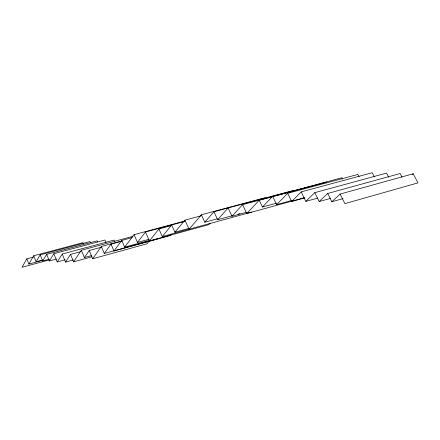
<?xml version="1.0" encoding="UTF-8"?>
<svg xmlns="http://www.w3.org/2000/svg" width="440" height="440" viewBox="0 0 440 440"><rect width="100%" height="100%" fill="white"/><g stroke="black" fill="none" stroke-linecap="round" stroke-linejoin="round"><path stroke-width="0.66" d="M33.451 257.065L26.807 258.836L22 267.289L49.203 259.941M26.807 258.836L28.897 264.072L33.71 255.767L82.934 242.666L83.418 243.826M33.71 255.767L36.102 261.74L40.188 254.832L90.041 241.544L90.541 242.737M40.188 254.832L42.663 260.97L46.662 254.348L97.114 240.867L97.609 242.039M46.662 254.348L49.346 260.975L53.84 253.704L104.957 240.014L106.002 242.473M53.84 253.704L57.195 261.938L62.222 254.029L114.064 240.081L114.582 241.28M62.222 254.029L65.516 262.075L70.516 254.419L81.032 251.576M70.516 254.419L73.574 261.839L81.34 250.25L132.984 236.319M81.34 250.25L84.387 257.571L89.232 250.514L101.151 247.286M89.232 250.514L92.681 258.764L101.343 246.488L121.797 240.95M101.343 246.488L104.286 253.457L111.018 244.129L120.951 241.439M111.018 244.129L113.949 251.015L121.764 240.422L132.297 237.573M121.764 240.422L124.652 247.148L134.062 234.663L184.613 221.062M134.062 234.663L137.44 242.446L145.508 231.996L184.448 221.507M149.132 241.115L147.01 243.788L92.681 258.764M145.508 231.996L149.424 240.944L158.923 228.982L171.419 225.61M158.923 228.982L162.272 236.555L171.677 224.978L174.911 232.216L188.826 228.41M171.111 234.531L170.28 235.543L113.949 251.015M174.911 232.216L184.943 220.132L201.443 215.699M265.413 197.61L201.388 214.775L189.057 229.235L184.943 220.132M201.388 214.775L204.798 222.228L213.945 211.739L294.173 190.245M210.188 223.13L208.868 224.626L149.424 240.944M213.945 211.739L217.635 219.725L228.135 207.966L231.996 216.238L246.527 212.267M231.996 216.238L242.572 204.666L303.077 188.413M242.572 204.666L246.752 213.527L259.215 200.228L273.796 196.312M259.215 200.228L262.46 207.02L272.652 196.35L341.853 177.771L342.469 178.987M272.652 196.35L276.634 204.617L287.661 193.336L357.841 174.455L359.068 176.841M287.661 193.336L291.627 201.476L301.191 191.906L372.202 172.711L374.38 176.924M301.191 191.906L305.85 201.377L314.798 192.66L386.557 173.08L388.768 177.32M314.798 192.66L319.209 201.553L327.701 193.474L400.147 173.525L402.061 177.166M327.701 193.474L331.843 201.757L340.098 194.073L413.188 173.778L418 182.87L344.905 203.627L340.098 194.073M412.198 174.631L413.188 173.778M331.843 201.757L343.041 198.611M319.209 201.553L330.402 198.435M305.85 201.377L317.686 198.11M73.574 261.839L91.982 256.784M104.286 253.457L159.748 238.227M204.798 222.228L217.344 218.812M262.46 207.02L276.381 203.22M217.635 219.725L232.078 215.782M237.99 214.17L239.96 213.631M65.516 262.075L73.397 259.919M137.44 242.446L149.264 239.212M276.634 204.617L291.797 200.464M84.387 257.571L91.674 255.574M162.272 236.555L251.79 212.042M246.752 213.527L303.985 197.835M124.652 247.148L149.683 240.284M291.627 201.476L304.87 197.846M49.346 260.975L56.557 259.023M57.195 261.938L65.06 259.793M36.102 261.74L42.669 259.969M28.897 264.072L42.663 260.359M42.663 260.97L49.225 259.199M304.392 188.056L309.656 186.643M275.121 195.954L277.112 195.421M278.438 195.063L280.423 194.53M281.749 194.172L291.693 191.499M293.018 191.147L298.32 189.722M299.645 189.365L304.948 187.941M306.273 187.583L326.816 182.066"/></g></svg>
